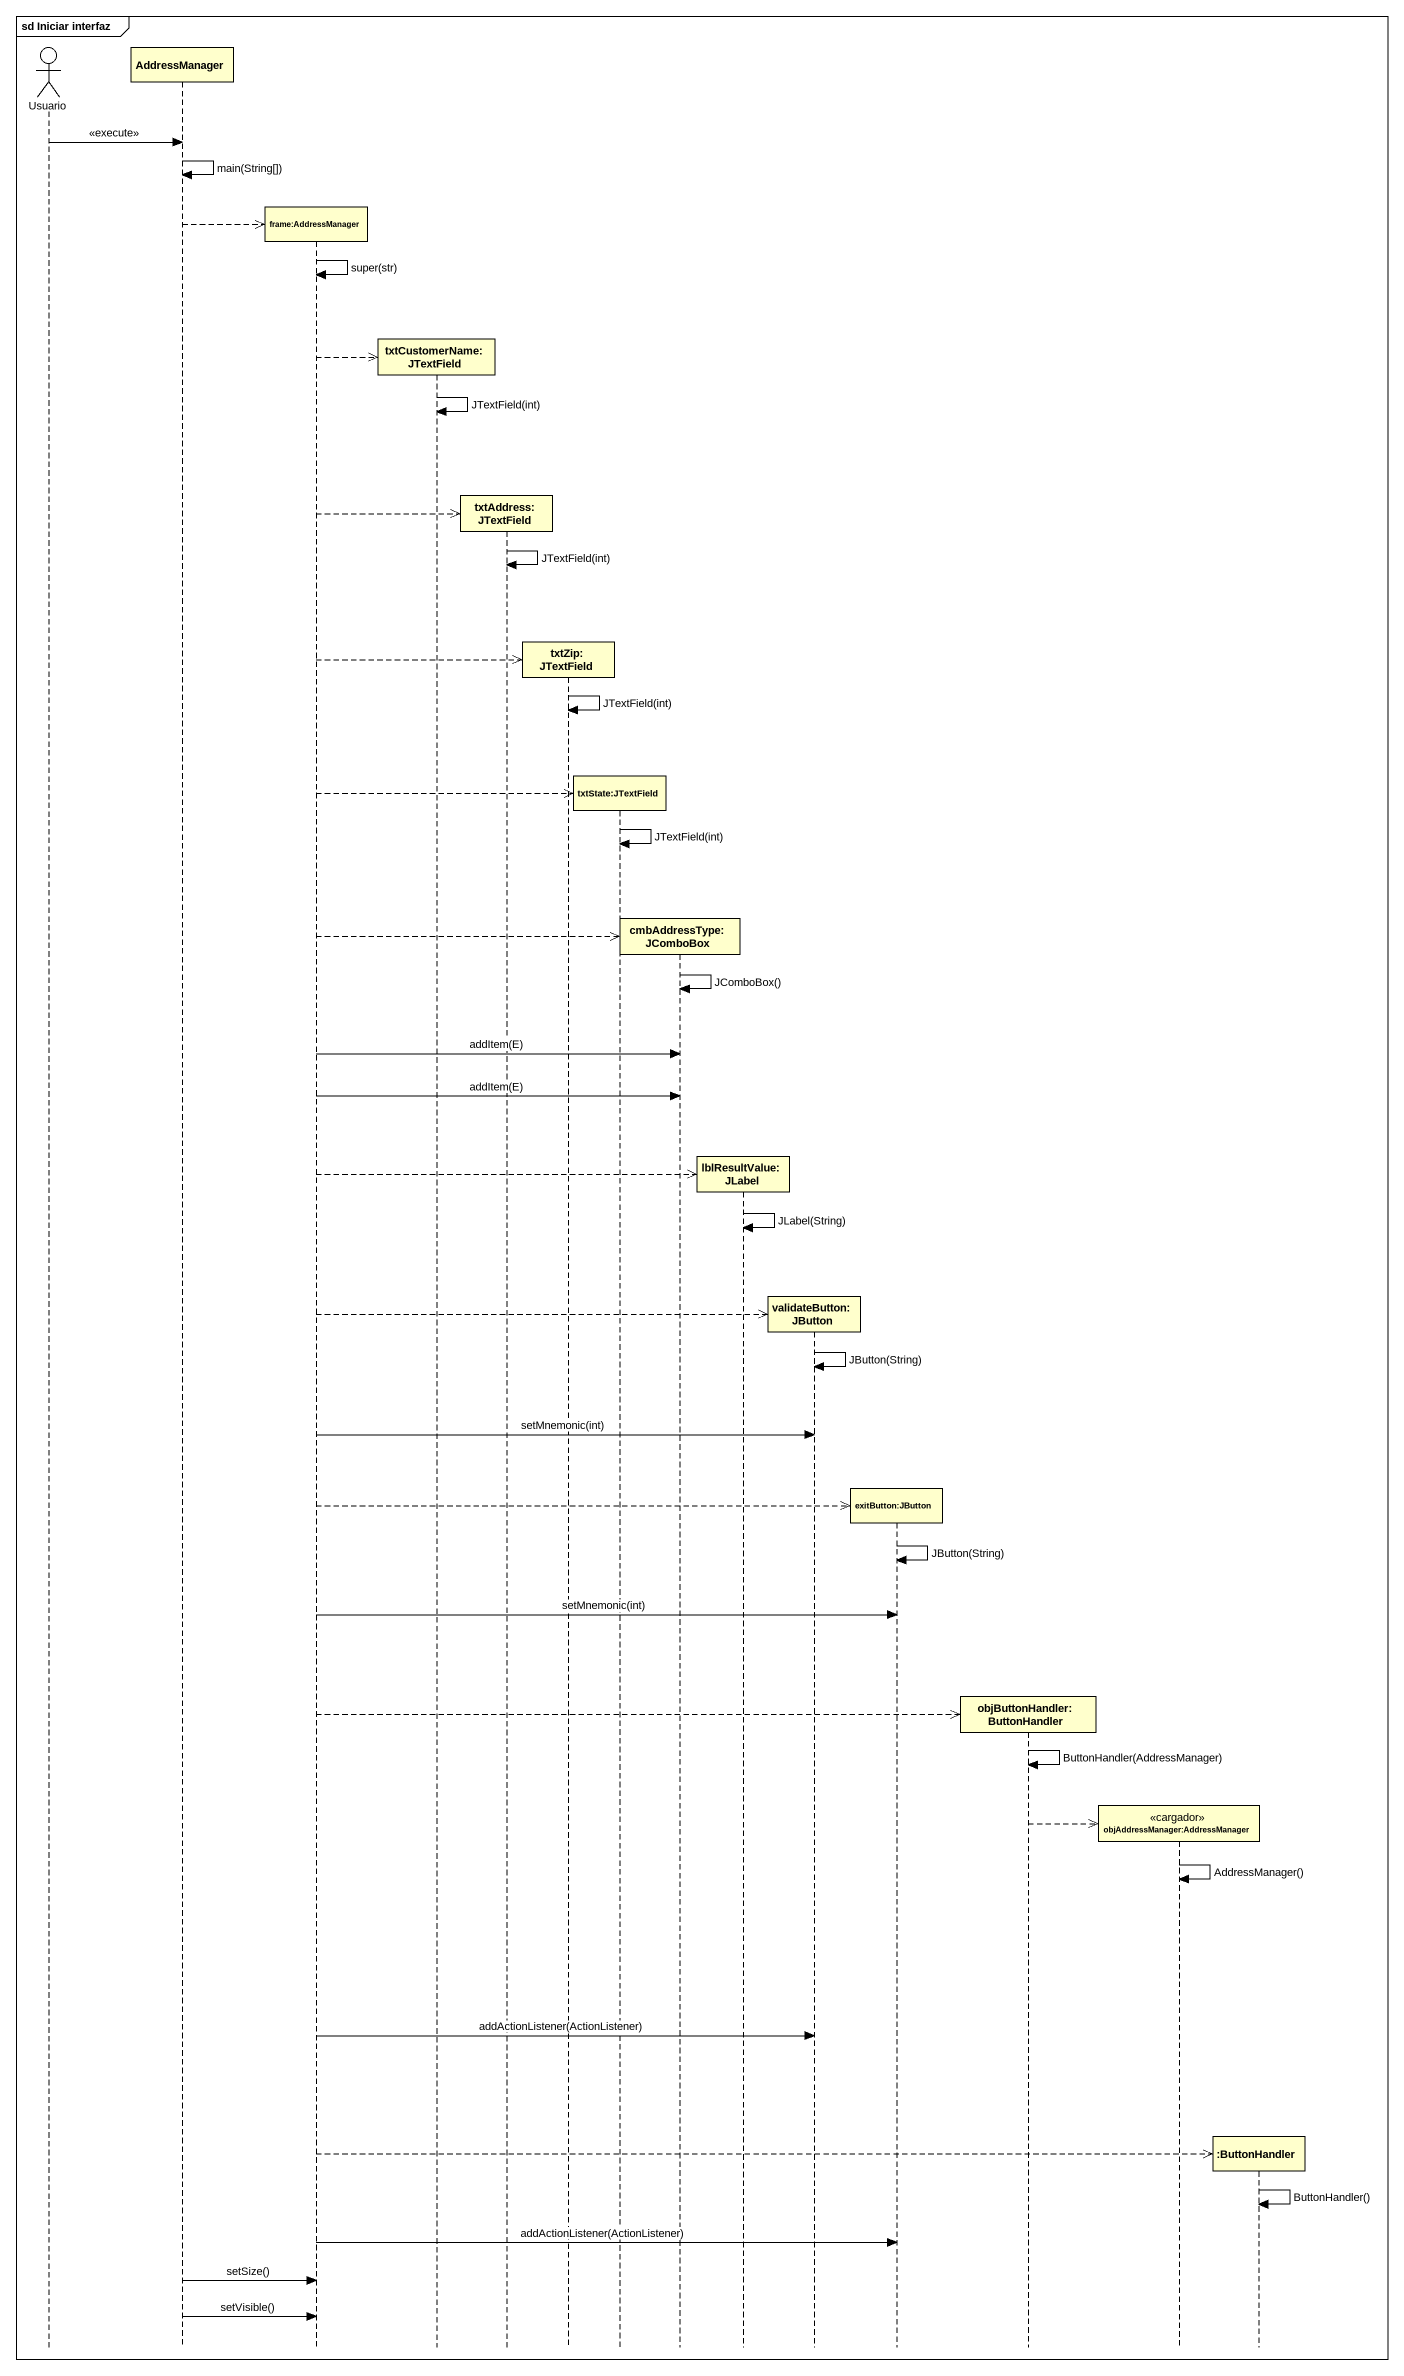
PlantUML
@startuml
mainframe sd Iniciar interfaz
hide footbox
actor Usuario
participant AddressManager
participant "frame:AddressManager" as frame_AddressManager
participant "txtCustomerName:JTextField" as txtCustomerName_JTextField
participant "txtAddress: JTextField" as txtAddress_JTextField
participant "txtZip: JTextField" as txtZip_JTextField
participant "txtState:JTextField" as txtState_JTextField
participant "cmbAddressType: JComboBox" as cmbAddressType_JComboBox
participant "lblResultValue:JLabel" as lblResultValue_JLabel
participant "validateButton:JButton" as validateButton_JButton
participant "exitButton:JButton" as exitButton_JButton
participant "objButtonHandler: ButtonHandler" as objButtonHandler
participant "objAddressManager:AddressManager" as objAddressManager <<cargador>>
participant ":ButtonHandler" as ButtonHandler

Usuario -> AddressManager : <<execute>>
AddressManager -> AddressManager : main(String[])
AddressManager -->> frame_AddressManager **
frame_AddressManager -> frame_AddressManager : super(str)
frame_AddressManager -->> txtCustomerName_JTextField **
txtCustomerName_JTextField -> txtCustomerName_JTextField : JTextField(int)
frame_AddressManager -->> txtAddress_JTextField **
txtAddress_JTextField -> txtAddress_JTextField : JTextField(int)
frame_AddressManager -->> txtZip_JTextField **
txtZip_JTextField -> txtZip_JTextField : JTextField(int)
frame_AddressManager -->> txtState_JTextField **
txtState_JTextField -> txtState_JTextField : JTextField(int)
frame_AddressManager -->> cmbAddressType_JComboBox **
cmbAddressType_JComboBox -> cmbAddressType_JComboBox : JComboBox()
frame_AddressManager -> cmbAddressType_JComboBox : addItem(E)
frame_AddressManager -> cmbAddressType_JComboBox : addItem(E)
frame_AddressManager -->> lblResultValue_JLabel **
lblResultValue_JLabel -> lblResultValue_JLabel : JLabel(String)
frame_AddressManager -->> validateButton_JButton **
validateButton_JButton -> validateButton_JButton : JButton(String)
frame_AddressManager -> validateButton_JButton : setMnemonic(int)
frame_AddressManager -->> exitButton_JButton **
exitButton_JButton -> exitButton_JButton : JButton(String)
frame_AddressManager -> exitButton_JButton : setMnemonic(int)
frame_AddressManager -->> objButtonHandler **
objButtonHandler -> objButtonHandler : ButtonHandler(AddressManager)
objButtonHandler -->> objAddressManager **
objAddressManager -> objAddressManager : AddressManager()
frame_AddressManager -> validateButton_JButton : addActionListener(ActionListener)
frame_AddressManager -->> ButtonHandler **
ButtonHandler -> ButtonHandler : ButtonHandler()
frame_AddressManager -> exitButton_JButton : addActionListener(ActionListener)
AddressManager -> frame_AddressManager : setSize()
AddressManager -> frame_AddressManager : setVisible()
@enduml
